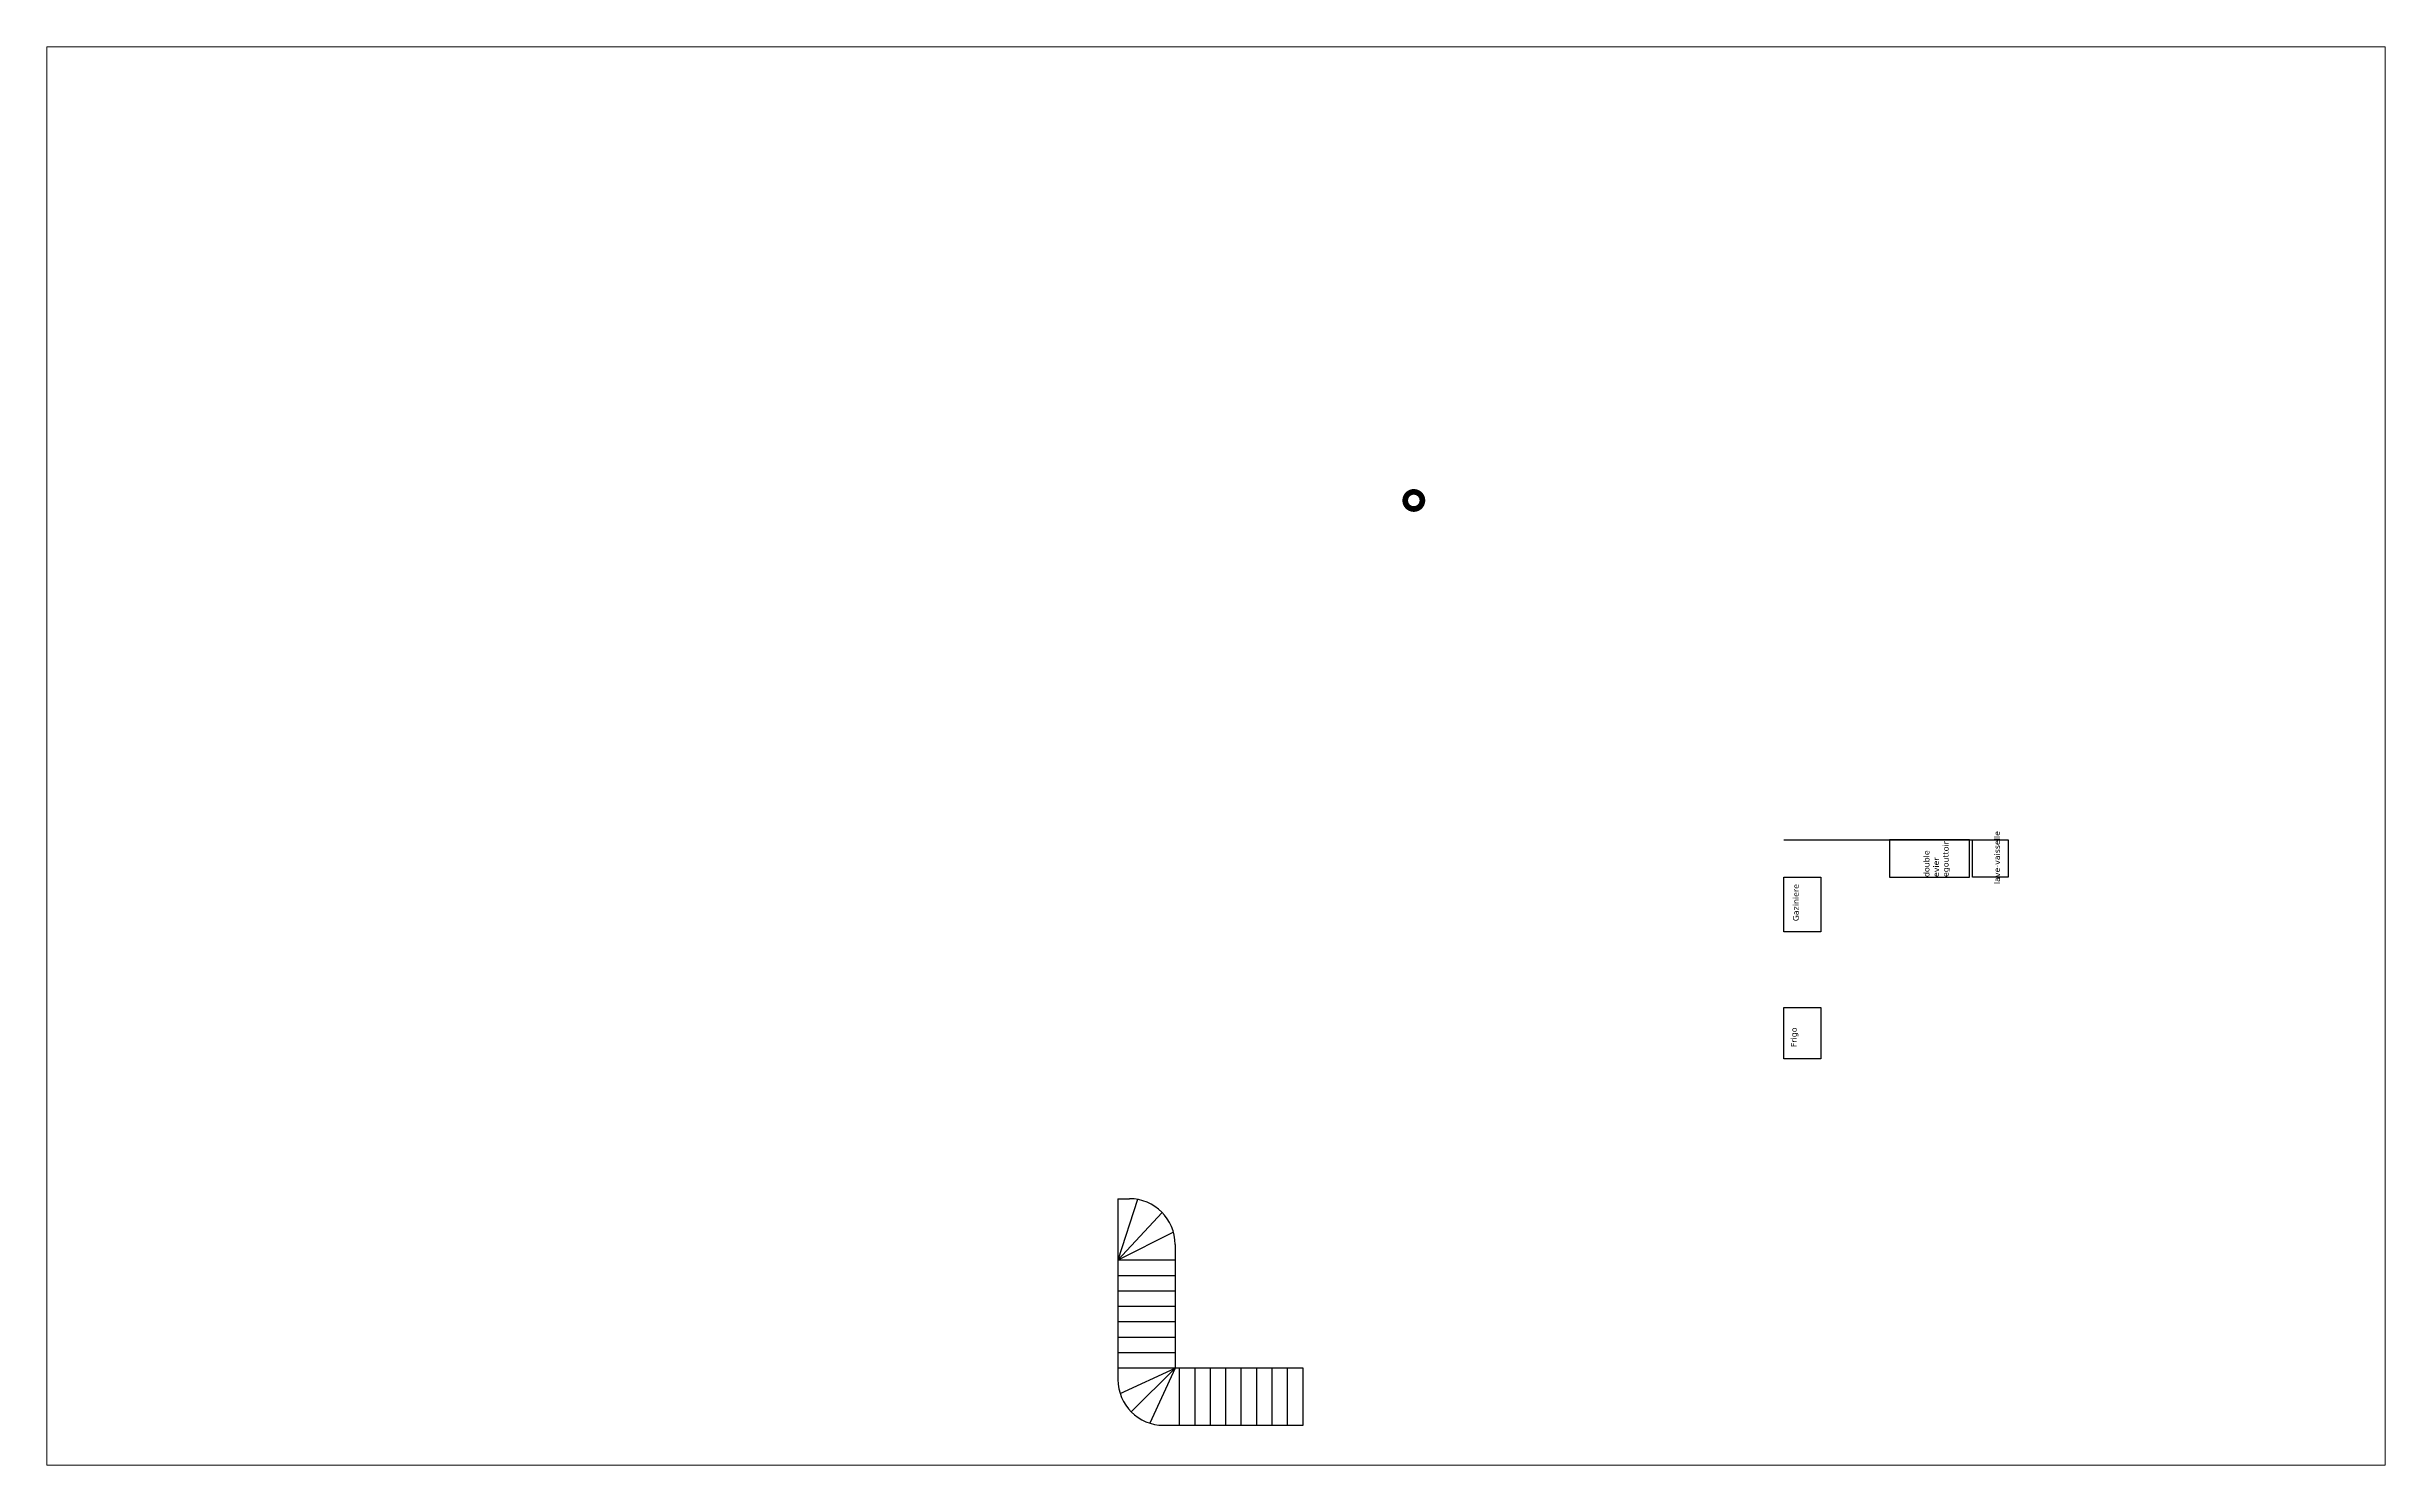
# Paper-space layout 'Plan-de-masse-niveau-cuisine' of a CAD drawing. Header units: centimetres. Extents: x -76 to 333, y 16 to 264.
# The model-space entities are those that its viewports show. They can reach past a viewport. Long polylines and large blocks are cut down to what shows.
import ezdxf

# ---------------------------------------------------------------- set-up
doc = ezdxf.new("R2010")
doc.units = ezdxf.units.CM
for name, color, linetype in [('DONUT', 240, 'Continuous'), ('E-STAIRS', 22, 'Continuous'), ('I-STAIRS', 44, 'Continuous'), ('Title Block', 250, 'Continuous')]:
    doc.layers.add(name, color=color, linetype=linetype)
doc.styles.add('Seb', font='Verdana.ttf')

# ---------------------------------------------------------------- blocks, each defined once
blk = doc.blocks.new('A$C85e816c1')
at = {"layer": 'DONUT', "const_width": 100}
blk.add_lwpolyline([(-150, 0, 1), (150, 0, 1)], format="xyb", close=True, dxfattribs=at)

msp = doc.modelspace()

# ---------------------------------------------------------------- linework, layer by layer
at = {"layer": 'E-STAIRS'}
for p, q in [((108783.73, 55897.5), (108983.73, 55897.5)), ((108783.73, 55897.5), (108783.73, 52727.5)), ((109127.68, 55884.44), (108783.73, 54817.5)), ((109558.36, 55654.1), (108783.73, 54817.5)), ((109755.56, 55307.93), (108783.73, 54817.5)), ((109783.73, 55097.5), (109783.73, 52927.5)), ((109783.73, 54817.5), (108783.73, 54817.5)), ((109783.73, 54547.5), (108783.73, 54547.5)), ((109783.73, 54277.5), (108783.73, 54277.5)), ((109783.73, 54007.5), (108783.73, 54007.5)), ((109783.73, 53737.5), (108783.73, 53737.5)), ((109783.73, 53467.5), (108783.73, 53467.5)), ((109783.73, 53197.5), (108783.73, 53197.5)), ((109783.73, 52927.5), (108783.73, 52927.5)), ((108821.42, 52484.84), (109783.73, 52927.5)), ((109783.73, 52927.5), (109018.05, 52161.81)), ((109783.73, 52927.5), (109341.07, 51965.19)), ((112023.73, 52927.5), (109783.73, 52927.5)), ((109863.73, 51927.5), (109863.73, 52927.5)), ((110133.73, 51927.5), (110133.73, 52927.5)), ((110403.73, 51927.5), (110403.73, 52927.5)), ((110673.73, 51927.5), (110673.73, 52927.5)), ((110943.73, 51927.5), (110943.73, 52927.5)), ((111213.73, 51927.5), (111213.73, 52927.5)), ((111483.73, 51927.5), (111483.73, 52927.5)), ((111753.73, 51927.5), (111753.73, 52927.5)), ((112023.73, 51927.5), (112023.73, 52927.5)), ((109583.73, 51927.5), (112023.73, 51927.5))]:
    msp.add_line(p, q, dxfattribs=at)
for centre, start, end in [((108983.73, 55097.5), 0, 90), ((109583.73, 52727.5), 180, 270)]:
    msp.add_arc(centre, 800, start, end, dxfattribs=at)
at = {"layer": 'Title Block'}
msp.add_line((120440.87, 62181.28), (124040.87, 62181.28), dxfattribs=at)
for points in [[(123690.87, 61531.28), (123690.87, 62181.28), (122290.87, 62181.28), (122290.87, 61531.28)], [(123742.72, 61531.28), (123742.72, 62181.28), (124369.81, 62181.28), (124369.81, 61531.28)], [(121090.87, 61531.28), (121090.87, 60569.86), (120440.87, 60569.86), (120440.87, 61531.28)], [(120440.87, 58347.5), (120440.87, 59247.5), (121090.87, 59247.5), (121090.87, 58347.5)]]:
    msp.add_lwpolyline(points, close=True, dxfattribs=at)

# ---------------------------------------------------------------- block references
at = {"layer": 'Title Block', "rotation": 90}
msp.add_blockref('A$C85e816c1', (113963.73, 68127.5), dxfattribs=at)

# ---------------------------------------------------------------- texts
at = {"layer": 'Title Block', "style": 'Seb'}
for s, p in [('lave-vaisselle', (124225.92, 61408.06)), ('double', (122990.87, 61531.28)), ('evier', (123158.03, 61531.28)), ('egouttoir', (123325.18, 61531.28)), ('Gaziniere', (120702.94, 60757.68)), ('Frigo', (120667.8, 58551.63))]:
    msp.add_text(s, height=100, rotation=90, dxfattribs=at).set_placement(p)

psp = doc.layouts.new('Plan-de-masse-niveau-cuisine')

# ---------------------------------------------------------------- viewports
at = {"layer": 'I-STAIRS', "transparency": 33554457, "view_target_point": (1257.38, 1825)}
psp.add_viewport(center=(128.34, 140.24), size=(409.41, 248.4642), view_center_point=(109242.7, 61826.82), view_height=24846.4225, dxfattribs=at).dxf.unprotected_set("ltscale", 0)

doc.saveas('drawing.dxf')
